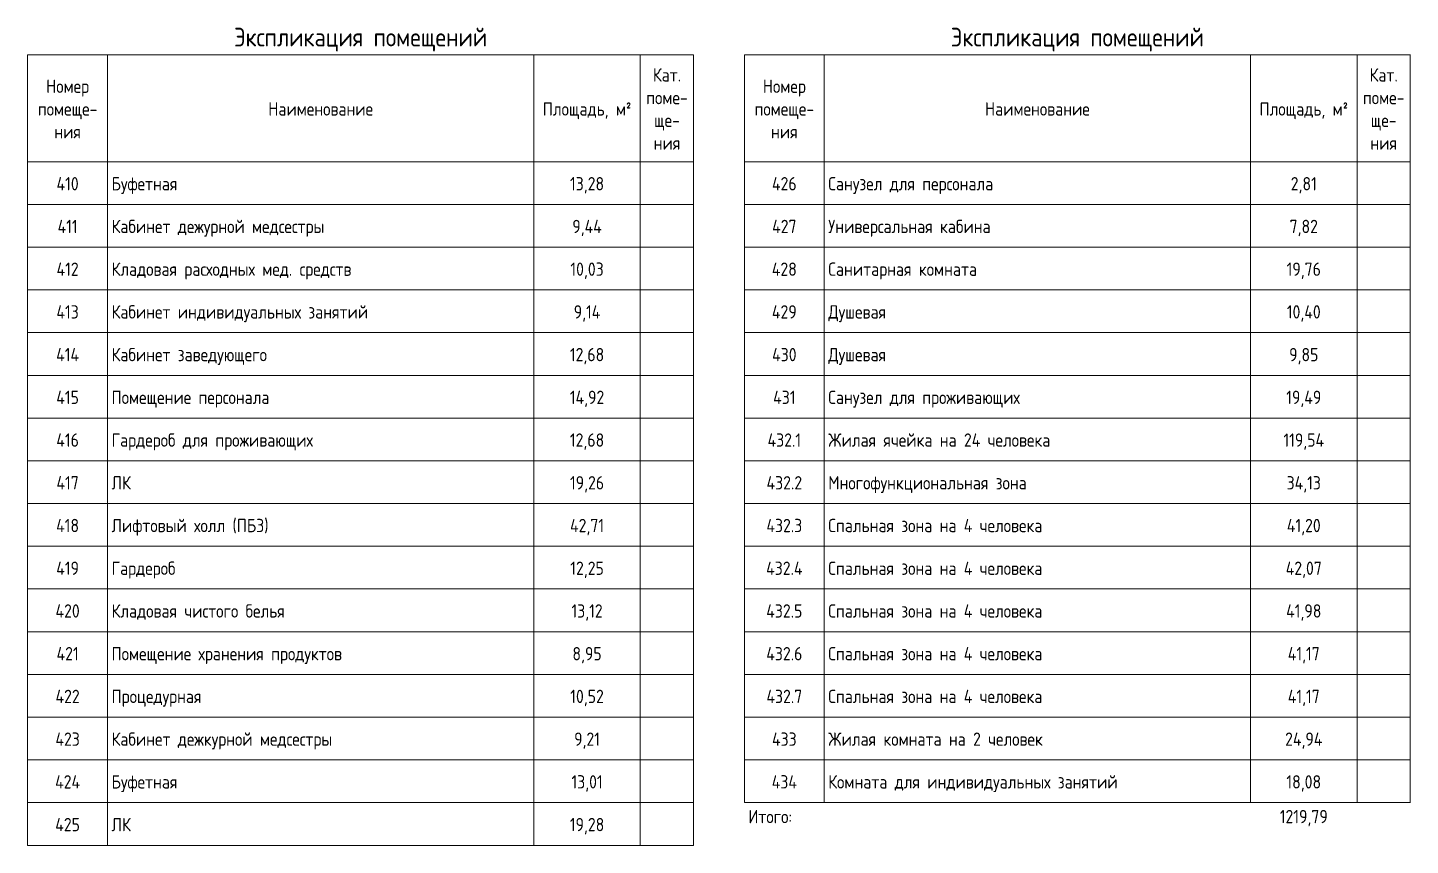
# Model space of a CAD drawing. Header units: millimetres. Extents: x -515342 to 330399, y -224905 to 507333.
# Drawn here: x -157648 to -131694, y 383802 to 399148 of the extents above; entities that cross this region are included whole.
import ezdxf

# ---------------------------------------------------------------- set-up
doc = ezdxf.new("R2010")
doc.units = ezdxf.units.MM
doc.layers.add('Графика', color=7, linetype='Continuous', lineweight=0)
doc.layers.add('Линии', color=7, linetype='Continuous', lineweight=0)
doc.styles.add('GOST Common_5', font='', dxfattribs={"width": 0.9, "height": 3.5})
doc.styles.add('GOST Common_8', font='', dxfattribs={"width": 0.9, "height": 3.5})
doc.styles.get('GOST Common_5').set_extended_font_data('GOST Common')
doc.styles.get('GOST Common_8').set_extended_font_data('GOST Common')

msp = doc.modelspace()

# ---------------------------------------------------------------- linework, layer by layer
at = {"layer": 'Линии'}
for p, q in [((-157647.5521, 398635.6867), (-157647.5521, 396631.085)), ((-157647.5521, 398635.6867), (-145147.1485, 398635.6867)), ((-156147.5521, 398635.6867), (-156147.5521, 396631.085)), ((-148147.5521, 398635.6867), (-148147.5521, 396631.085)), ((-146147.5521, 398635.6867), (-146147.5521, 396631.085)), ((-145147.5521, 398635.6867), (-145147.5521, 396631.085)), ((-144194.6485, 398635.6867), (-144194.6485, 396631.085)), ((-144194.6485, 398635.6867), (-131694.2449, 398635.6867)), ((-142694.6485, 398635.6867), (-142694.6485, 396631.085)), ((-134694.6485, 398635.6867), (-134694.6485, 396631.085)), ((-132694.6485, 398635.6867), (-132694.6485, 396631.085)), ((-131694.6485, 398635.6867), (-131694.6485, 396631.085)), ((-156147.5521, 396631.085), (-157647.5521, 396631.085)), ((-157647.5521, 396631.085), (-157647.5521, 395829.2443)), ((-148147.5521, 396631.085), (-156147.5521, 396631.085)), ((-156147.5521, 396631.085), (-156147.5521, 395829.2443)), ((-146147.5521, 396631.085), (-148147.5521, 396631.085)), ((-148147.5521, 396631.085), (-148147.5521, 395829.2443)), ((-145147.5521, 396631.085), (-146147.5521, 396631.085)), ((-146147.5521, 396631.085), (-146147.5521, 395829.2443)), ((-145147.5521, 396631.085), (-145147.5521, 395829.2443)), ((-142694.6485, 396631.085), (-144194.6485, 396631.085)), ((-144194.6485, 396631.085), (-144194.6485, 395829.2443)), ((-134694.6485, 396631.085), (-142694.6485, 396631.085)), ((-142694.6485, 396631.085), (-142694.6485, 395829.2443)), ((-132694.6485, 396631.085), (-134694.6485, 396631.085)), ((-134694.6485, 396631.085), (-134694.6485, 395829.2443)), ((-131694.6485, 396631.085), (-132694.6485, 396631.085)), ((-132694.6485, 396631.085), (-132694.6485, 395829.2443)), ((-131694.6485, 396631.085), (-131694.6485, 395829.2443)), ((-156147.5521, 395829.2443), (-157647.5521, 395829.2443)), ((-157647.5521, 395829.2443), (-157647.5521, 395027.4037)), ((-148147.5521, 395829.2443), (-156147.5521, 395829.2443)), ((-156147.5521, 395829.2443), (-156147.5521, 395027.4037)), ((-146147.5521, 395829.2443), (-148147.5521, 395829.2443)), ((-148147.5521, 395829.2443), (-148147.5521, 395027.4037)), ((-145147.5521, 395829.2443), (-146147.5521, 395829.2443)), ((-146147.5521, 395829.2443), (-146147.5521, 395027.4037)), ((-145147.5521, 395829.2443), (-145147.5521, 395027.4037)), ((-142694.6485, 395829.2443), (-144194.6485, 395829.2443)), ((-144194.6485, 395829.2443), (-144194.6485, 395027.4037)), ((-134694.6485, 395829.2443), (-142694.6485, 395829.2443)), ((-142694.6485, 395829.2443), (-142694.6485, 395027.4037)), ((-132694.6485, 395829.2443), (-134694.6485, 395829.2443)), ((-134694.6485, 395829.2443), (-134694.6485, 395027.4037)), ((-131694.6485, 395829.2443), (-132694.6485, 395829.2443)), ((-132694.6485, 395829.2443), (-132694.6485, 395027.4037)), ((-131694.6485, 395829.2443), (-131694.6485, 395027.4037)), ((-156147.5521, 395027.4037), (-157647.5521, 395027.4037)), ((-157647.5521, 395027.4037), (-157647.5521, 394225.563)), ((-148147.5521, 395027.4037), (-156147.5521, 395027.4037)), ((-156147.5521, 395027.4037), (-156147.5521, 394225.563)), ((-146147.5521, 395027.4037), (-148147.5521, 395027.4037)), ((-148147.5521, 395027.4037), (-148147.5521, 394225.563)), ((-145147.5521, 395027.4037), (-146147.5521, 395027.4037)), ((-146147.5521, 395027.4037), (-146147.5521, 394225.563)), ((-145147.5521, 395027.4037), (-145147.5521, 394225.563)), ((-142694.6485, 395027.4037), (-144194.6485, 395027.4037)), ((-144194.6485, 395027.4037), (-144194.6485, 394225.563)), ((-134694.6485, 395027.4037), (-142694.6485, 395027.4037)), ((-142694.6485, 395027.4037), (-142694.6485, 394225.563)), ((-132694.6485, 395027.4037), (-134694.6485, 395027.4037)), ((-134694.6485, 395027.4037), (-134694.6485, 394225.563)), ((-131694.6485, 395027.4037), (-132694.6485, 395027.4037)), ((-132694.6485, 395027.4037), (-132694.6485, 394225.563)), ((-131694.6485, 395027.4037), (-131694.6485, 394225.563)), ((-156147.5521, 394225.563), (-157647.5521, 394225.563)), ((-157647.5521, 394225.563), (-157647.5521, 393423.7223)), ((-148147.5521, 394225.563), (-156147.5521, 394225.563)), ((-156147.5521, 394225.563), (-156147.5521, 393423.7223)), ((-146147.5521, 394225.563), (-148147.5521, 394225.563)), ((-148147.5521, 394225.563), (-148147.5521, 393423.7223)), ((-145147.5521, 394225.563), (-146147.5521, 394225.563)), ((-146147.5521, 394225.563), (-146147.5521, 393423.7223)), ((-145147.5521, 394225.563), (-145147.5521, 393423.7223)), ((-142694.6485, 394225.563), (-144194.6485, 394225.563)), ((-144194.6485, 394225.563), (-144194.6485, 393423.7223)), ((-134694.6485, 394225.563), (-142694.6485, 394225.563)), ((-142694.6485, 394225.563), (-142694.6485, 393423.7223)), ((-132694.6485, 394225.563), (-134694.6485, 394225.563)), ((-134694.6485, 394225.563), (-134694.6485, 393423.7223)), ((-131694.6485, 394225.563), (-132694.6485, 394225.563)), ((-132694.6485, 394225.563), (-132694.6485, 393423.7223)), ((-131694.6485, 394225.563), (-131694.6485, 393423.7223)), ((-156147.5521, 393423.7223), (-157647.5521, 393423.7223)), ((-157647.5521, 393423.7223), (-157647.5521, 392621.8816)), ((-148147.5521, 393423.7223), (-156147.5521, 393423.7223)), ((-156147.5521, 393423.7223), (-156147.5521, 392621.8816)), ((-146147.5521, 393423.7223), (-148147.5521, 393423.7223)), ((-148147.5521, 393423.7223), (-148147.5521, 392621.8816)), ((-145147.5521, 393423.7223), (-146147.5521, 393423.7223)), ((-146147.5521, 393423.7223), (-146147.5521, 392621.8816)), ((-145147.5521, 393423.7223), (-145147.5521, 392621.8816)), ((-142694.6485, 393423.7223), (-144194.6485, 393423.7223)), ((-144194.6485, 393423.7223), (-144194.6485, 392621.8816)), ((-134694.6485, 393423.7223), (-142694.6485, 393423.7223)), ((-142694.6485, 393423.7223), (-142694.6485, 392621.8816)), ((-132694.6485, 393423.7223), (-134694.6485, 393423.7223)), ((-134694.6485, 393423.7223), (-134694.6485, 392621.8816)), ((-131694.6485, 393423.7223), (-132694.6485, 393423.7223)), ((-132694.6485, 393423.7223), (-132694.6485, 392621.8816)), ((-131694.6485, 393423.7223), (-131694.6485, 392621.8816)), ((-156147.5521, 392621.8816), (-157647.5521, 392621.8816)), ((-157647.5521, 392621.8816), (-157647.5521, 391820.041)), ((-148147.5521, 392621.8816), (-156147.5521, 392621.8816)), ((-156147.5521, 392621.8816), (-156147.5521, 391820.041)), ((-146147.5521, 392621.8816), (-148147.5521, 392621.8816)), ((-148147.5521, 392621.8816), (-148147.5521, 391820.041)), ((-145147.5521, 392621.8816), (-146147.5521, 392621.8816)), ((-146147.5521, 392621.8816), (-146147.5521, 391820.041)), ((-145147.5521, 392621.8816), (-145147.5521, 391820.041)), ((-142694.6485, 392621.8816), (-144194.6485, 392621.8816)), ((-144194.6485, 392621.8816), (-144194.6485, 391820.041)), ((-134694.6485, 392621.8816), (-142694.6485, 392621.8816)), ((-142694.6485, 392621.8816), (-142694.6485, 391820.041)), ((-132694.6485, 392621.8816), (-134694.6485, 392621.8816)), ((-134694.6485, 392621.8816), (-134694.6485, 391820.041)), ((-131694.6485, 392621.8816), (-132694.6485, 392621.8816)), ((-132694.6485, 392621.8816), (-132694.6485, 391820.041)), ((-131694.6485, 392621.8816), (-131694.6485, 391820.041)), ((-156147.5521, 391820.041), (-157647.5521, 391820.041)), ((-157647.5521, 391820.041), (-157647.5521, 391018.2003)), ((-148147.5521, 391820.041), (-156147.5521, 391820.041)), ((-156147.5521, 391820.041), (-156147.5521, 391018.2003)), ((-146147.5521, 391820.041), (-148147.5521, 391820.041)), ((-148147.5521, 391820.041), (-148147.5521, 391018.2003)), ((-145147.5521, 391820.041), (-146147.5521, 391820.041)), ((-146147.5521, 391820.041), (-146147.5521, 391018.2003)), ((-145147.5521, 391820.041), (-145147.5521, 391018.2003)), ((-142694.6485, 391820.041), (-144194.6485, 391820.041)), ((-144194.6485, 391820.041), (-144194.6485, 391018.2003)), ((-134694.6485, 391820.041), (-142694.6485, 391820.041)), ((-142694.6485, 391820.041), (-142694.6485, 391018.2003)), ((-132694.6485, 391820.041), (-134694.6485, 391820.041)), ((-134694.6485, 391820.041), (-134694.6485, 391018.2003)), ((-131694.6485, 391820.041), (-132694.6485, 391820.041)), ((-132694.6485, 391820.041), (-132694.6485, 391018.2003)), ((-131694.6485, 391820.041), (-131694.6485, 391018.2003)), ((-156147.5521, 391018.2003), (-157647.5521, 391018.2003)), ((-157647.5521, 391018.2003), (-157647.5521, 390216.3596)), ((-148147.5521, 391018.2003), (-156147.5521, 391018.2003)), ((-156147.5521, 391018.2003), (-156147.5521, 390216.3596)), ((-146147.5521, 391018.2003), (-148147.5521, 391018.2003)), ((-148147.5521, 391018.2003), (-148147.5521, 390216.3596)), ((-145147.5521, 391018.2003), (-146147.5521, 391018.2003)), ((-146147.5521, 391018.2003), (-146147.5521, 390216.3596)), ((-145147.5521, 391018.2003), (-145147.5521, 390216.3596)), ((-142694.6485, 391018.2003), (-144194.6485, 391018.2003)), ((-144194.6485, 391018.2003), (-144194.6485, 390216.3596)), ((-134694.6485, 391018.2003), (-142694.6485, 391018.2003)), ((-142694.6485, 391018.2003), (-142694.6485, 390216.3596)), ((-132694.6485, 391018.2003), (-134694.6485, 391018.2003)), ((-134694.6485, 391018.2003), (-134694.6485, 390216.3596)), ((-131694.6485, 391018.2003), (-132694.6485, 391018.2003)), ((-132694.6485, 391018.2003), (-132694.6485, 390216.3596)), ((-131694.6485, 391018.2003), (-131694.6485, 390216.3596)), ((-156147.5521, 390216.3596), (-157647.5521, 390216.3596)), ((-157647.5521, 390216.3596), (-157647.5521, 389414.5189)), ((-148147.5521, 390216.3596), (-156147.5521, 390216.3596)), ((-156147.5521, 390216.3596), (-156147.5521, 389414.5189)), ((-146147.5521, 390216.3596), (-148147.5521, 390216.3596)), ((-148147.5521, 390216.3596), (-148147.5521, 389414.5189)), ((-145147.5521, 390216.3596), (-146147.5521, 390216.3596)), ((-146147.5521, 390216.3596), (-146147.5521, 389414.5189)), ((-145147.5521, 390216.3596), (-145147.5521, 389414.5189)), ((-142694.6485, 390216.3596), (-144194.6485, 390216.3596)), ((-144194.6485, 390216.3596), (-144194.6485, 389414.5189)), ((-134694.6485, 390216.3596), (-142694.6485, 390216.3596)), ((-142694.6485, 390216.3596), (-142694.6485, 389414.5189)), ((-132694.6485, 390216.3596), (-134694.6485, 390216.3596)), ((-134694.6485, 390216.3596), (-134694.6485, 389414.5189)), ((-131694.6485, 390216.3596), (-132694.6485, 390216.3596)), ((-132694.6485, 390216.3596), (-132694.6485, 389414.5189)), ((-131694.6485, 390216.3596), (-131694.6485, 389414.5189)), ((-156147.5521, 389414.5189), (-157647.5521, 389414.5189)), ((-157647.5521, 389414.5189), (-157647.5521, 388612.6783)), ((-148147.5521, 389414.5189), (-156147.5521, 389414.5189)), ((-156147.5521, 389414.5189), (-156147.5521, 388612.6783)), ((-146147.5521, 389414.5189), (-148147.5521, 389414.5189)), ((-148147.5521, 389414.5189), (-148147.5521, 388612.6783)), ((-145147.5521, 389414.5189), (-146147.5521, 389414.5189)), ((-146147.5521, 389414.5189), (-146147.5521, 388612.6783)), ((-145147.5521, 389414.5189), (-145147.5521, 388612.6783)), ((-142694.6485, 389414.5189), (-144194.6485, 389414.5189)), ((-144194.6485, 389414.5189), (-144194.6485, 388612.6783)), ((-134694.6485, 389414.5189), (-142694.6485, 389414.5189)), ((-142694.6485, 389414.5189), (-142694.6485, 388612.6783)), ((-132694.6485, 389414.5189), (-134694.6485, 389414.5189)), ((-134694.6485, 389414.5189), (-134694.6485, 388612.6783)), ((-131694.6485, 389414.5189), (-132694.6485, 389414.5189)), ((-132694.6485, 389414.5189), (-132694.6485, 388612.6783)), ((-131694.6485, 389414.5189), (-131694.6485, 388612.6783)), ((-156147.5521, 388612.6783), (-157647.5521, 388612.6783)), ((-157647.5521, 388612.6783), (-157647.5521, 387810.8376)), ((-148147.5521, 388612.6783), (-156147.5521, 388612.6783)), ((-156147.5521, 388612.6783), (-156147.5521, 387810.8376)), ((-146147.5521, 388612.6783), (-148147.5521, 388612.6783)), ((-148147.5521, 388612.6783), (-148147.5521, 387810.8376)), ((-145147.5521, 388612.6783), (-146147.5521, 388612.6783)), ((-146147.5521, 388612.6783), (-146147.5521, 387810.8376)), ((-145147.5521, 388612.6783), (-145147.5521, 387810.8376)), ((-142694.6485, 388612.6783), (-144194.6485, 388612.6783)), ((-144194.6485, 388612.6783), (-144194.6485, 387810.8376)), ((-134694.6485, 388612.6783), (-142694.6485, 388612.6783)), ((-142694.6485, 388612.6783), (-142694.6485, 387810.8376)), ((-132694.6485, 388612.6783), (-134694.6485, 388612.6783)), ((-134694.6485, 388612.6783), (-134694.6485, 387810.8376)), ((-131694.6485, 388612.6783), (-132694.6485, 388612.6783)), ((-132694.6485, 388612.6783), (-132694.6485, 387810.8376)), ((-131694.6485, 388612.6783), (-131694.6485, 387810.8376)), ((-156147.5521, 387810.8376), (-157647.5521, 387810.8376)), ((-157647.5521, 387810.8376), (-157647.5521, 387008.9969)), ((-148147.5521, 387810.8376), (-156147.5521, 387810.8376)), ((-156147.5521, 387810.8376), (-156147.5521, 387008.9969)), ((-146147.5521, 387810.8376), (-148147.5521, 387810.8376)), ((-148147.5521, 387810.8376), (-148147.5521, 387008.9969)), ((-145147.5521, 387810.8376), (-146147.5521, 387810.8376)), ((-146147.5521, 387810.8376), (-146147.5521, 387008.9969)), ((-145147.5521, 387810.8376), (-145147.5521, 387008.9969)), ((-142694.6485, 387810.8376), (-144194.6485, 387810.8376)), ((-144194.6485, 387810.8376), (-144194.6485, 387008.9969)), ((-134694.6485, 387810.8376), (-142694.6485, 387810.8376)), ((-142694.6485, 387810.8376), (-142694.6485, 387008.9969)), ((-132694.6485, 387810.8376), (-134694.6485, 387810.8376)), ((-134694.6485, 387810.8376), (-134694.6485, 387008.9969)), ((-131694.6485, 387810.8376), (-132694.6485, 387810.8376)), ((-132694.6485, 387810.8376), (-132694.6485, 387008.9969)), ((-131694.6485, 387810.8376), (-131694.6485, 387008.9969)), ((-156147.5521, 387008.9969), (-157647.5521, 387008.9969)), ((-157647.5521, 387008.9969), (-157647.5521, 386207.1562)), ((-148147.5521, 387008.9969), (-156147.5521, 387008.9969)), ((-156147.5521, 387008.9969), (-156147.5521, 386207.1562)), ((-146147.5521, 387008.9969), (-148147.5521, 387008.9969)), ((-148147.5521, 387008.9969), (-148147.5521, 386207.1562)), ((-145147.5521, 387008.9969), (-146147.5521, 387008.9969)), ((-146147.5521, 387008.9969), (-146147.5521, 386207.1562)), ((-145147.5521, 387008.9969), (-145147.5521, 386207.1562)), ((-142694.6485, 387008.9969), (-144194.6485, 387008.9969)), ((-144194.6485, 387008.9969), (-144194.6485, 386207.1562)), ((-134694.6485, 387008.9969), (-142694.6485, 387008.9969)), ((-142694.6485, 387008.9969), (-142694.6485, 386207.1562)), ((-132694.6485, 387008.9969), (-134694.6485, 387008.9969)), ((-134694.6485, 387008.9969), (-134694.6485, 386207.1562)), ((-131694.6485, 387008.9969), (-132694.6485, 387008.9969)), ((-132694.6485, 387008.9969), (-132694.6485, 386207.1562)), ((-131694.6485, 387008.9969), (-131694.6485, 386207.1562)), ((-156147.5521, 386207.1562), (-157647.5521, 386207.1562)), ((-157647.5521, 386207.1562), (-157647.5521, 385405.3156)), ((-148147.5521, 386207.1562), (-156147.5521, 386207.1562)), ((-156147.5521, 386207.1562), (-156147.5521, 385405.3156)), ((-146147.5521, 386207.1562), (-148147.5521, 386207.1562)), ((-148147.5521, 386207.1562), (-148147.5521, 385405.3156)), ((-145147.5521, 386207.1562), (-146147.5521, 386207.1562)), ((-146147.5521, 386207.1562), (-146147.5521, 385405.3156)), ((-145147.5521, 386207.1562), (-145147.5521, 385405.3156)), ((-142694.6485, 386207.1562), (-144194.6485, 386207.1562)), ((-144194.6485, 386207.1562), (-144194.6485, 385405.3156)), ((-134694.6485, 386207.1562), (-142694.6485, 386207.1562)), ((-142694.6485, 386207.1562), (-142694.6485, 385405.3156)), ((-132694.6485, 386207.1562), (-134694.6485, 386207.1562)), ((-134694.6485, 386207.1562), (-134694.6485, 385405.3156)), ((-131694.6485, 386207.1562), (-132694.6485, 386207.1562)), ((-132694.6485, 386207.1562), (-132694.6485, 385405.3156)), ((-131694.6485, 386207.1562), (-131694.6485, 385405.3156)), ((-156147.5521, 385405.3156), (-157647.5521, 385405.3156)), ((-157647.5521, 385405.3156), (-157647.5521, 384603.4749)), ((-148147.5521, 385405.3156), (-156147.5521, 385405.3156)), ((-156147.5521, 385405.3156), (-156147.5521, 384603.4749)), ((-146147.5521, 385405.3156), (-148147.5521, 385405.3156)), ((-148147.5521, 385405.3156), (-148147.5521, 384603.4749)), ((-145147.5521, 385405.3156), (-146147.5521, 385405.3156)), ((-146147.5521, 385405.3156), (-146147.5521, 384603.4749)), ((-145147.5521, 385405.3156), (-145147.5521, 384603.4749)), ((-142694.6485, 385405.3156), (-144194.6485, 385405.3156)), ((-144194.6485, 385405.3156), (-144194.6485, 384603.4749)), ((-134694.6485, 385405.3156), (-142694.6485, 385405.3156)), ((-142694.6485, 385405.3156), (-142694.6485, 384603.4749)), ((-132694.6485, 385405.3156), (-134694.6485, 385405.3156)), ((-134694.6485, 385405.3156), (-134694.6485, 384603.4749)), ((-131694.6485, 385405.3156), (-132694.6485, 385405.3156)), ((-132694.6485, 385405.3156), (-132694.6485, 384603.4749)), ((-131694.6485, 385405.3156), (-131694.6485, 384603.4749)), ((-156147.5521, 384603.4749), (-157647.5521, 384603.4749)), ((-157647.5521, 384603.4749), (-157647.5521, 383801.6342)), ((-148147.5521, 384603.4749), (-156147.5521, 384603.4749)), ((-156147.5521, 384603.4749), (-156147.5521, 383801.6342)), ((-146147.5521, 384603.4749), (-148147.5521, 384603.4749)), ((-148147.5521, 384603.4749), (-148147.5521, 383801.6342)), ((-145147.5521, 384603.4749), (-146147.5521, 384603.4749)), ((-146147.5521, 384603.4749), (-146147.5521, 383801.6342)), ((-145147.5521, 384603.4749), (-145147.5521, 383801.6342)), ((-142694.6485, 384603.4749), (-144194.6485, 384603.4749)), ((-134694.6485, 384603.4749), (-142694.6485, 384603.4749)), ((-132694.6485, 384603.4749), (-134694.6485, 384603.4749)), ((-131694.6485, 384603.4749), (-132694.6485, 384603.4749)), ((-131694.2449, 384603.4749), (-131694.6485, 384603.4749)), ((-156147.5521, 383801.6342), (-157647.5521, 383801.6342)), ((-148147.5521, 383801.6342), (-156147.5521, 383801.6342)), ((-146147.5521, 383801.6342), (-148147.5521, 383801.6342)), ((-145147.5521, 383801.6342), (-146147.5521, 383801.6342))]:
    msp.add_line(p, q, dxfattribs=at)

# ---------------------------------------------------------------- texts
at = {"layer": 'Графика', "line_spacing_factor": 1.022761}
for s, insert, char_height, width, attachment_point, style in [('Экспликация помещений', (-151397.3503, 399145.5766), 350, 5600.436028, 2, 'GOST Common_8'), ('Экспликация помещений', (-137944.4467, 399145.5766), 350, 5600.436028, 2, 'GOST Common_8'), ('Кат.\\Pпоме-\\Pще-\\Pния', (-145647.5521, 398386.2433), 250, 962.446919, 2, 'GOST Common_5'), ('Кат.\\Pпоме-\\Pще-\\Pния', (-132194.6485, 398386.2433), 250, 962.446919, 2, 'GOST Common_5'), ('Номер\\Pпомеще-\\Pния', (-156897.5521, 398173.1681), 250, 1418.025241, 2, 'GOST Common_5'), ('Номер\\Pпомеще-\\Pния', (-143444.6485, 398173.1681), 250, 1418.025241, 2, 'GOST Common_5'), ('Наименование', (-152147.5521, 397747.0177), 250, 2353.318486, 2, 'GOST Common_5'), ('Площадь, м\\fGOST Common|b0|i0|c238|p34|;\\W.9;²', (-147147.5521, 397747.0177), 250, 2009.371938, 2, 'GOST Common_5'), ('Наименование', (-138694.6485, 397747.0177), 250, 2353.318486, 2, 'GOST Common_5'), ('Площадь, м\\fGOST Common|b0|i0|c238|p34|;\\W.9;²', (-133694.6485, 397747.0177), 250, 2009.371938, 2, 'GOST Common_5'), ('410', (-156897.5521, 396343.7965), 250, 537.039347, 2, 'GOST Common_5'), ('Буфетная', (-156072.5521, 396343.7965), 250, 1659.39124, 1, 'GOST Common_5'), ('13,28', (-147147.5521, 396343.7965), 250, 790.473645, 2, 'GOST Common_5'), ('426', (-143444.6485, 396343.7965), 250, 588.329621, 2, 'GOST Common_5'), ('Санузел для персонала', (-142619.6485, 396343.7965), 250, 3786.429102, 1, 'GOST Common_5'), ('2,81', (-133694.6485, 396343.7965), 250, 603.414996, 2, 'GOST Common_5'), ('411', (-156897.5521, 395541.9559), 250, 485.749072, 2, 'GOST Common_5'), ('Кабинет дежурной медсестры', (-156072.5521, 395541.9559), 250, 4899.72977, 1, 'GOST Common_5'), ('9,44', (-147147.5521, 395541.9559), 250, 709.012621, 2, 'GOST Common_5'), ('427', (-143444.6485, 395541.9559), 250, 588.329621, 2, 'GOST Common_5'), ('Универсальная кабина', (-142619.6485, 395541.9559), 250, 3759.275427, 1, 'GOST Common_5'), ('7,82', (-133694.6485, 395541.9559), 250, 654.705271, 2, 'GOST Common_5'), ('412', (-156897.5521, 394740.1152), 250, 537.039347, 2, 'GOST Common_5'), ('Кладовая расходных мед. средств', (-156072.5521, 394740.1152), 250, 5557.452116, 1, 'GOST Common_5'), ('10,03', (-147147.5521, 394740.1152), 250, 790.473645, 2, 'GOST Common_5'), ('428', (-143444.6485, 394740.1152), 250, 588.329621, 2, 'GOST Common_5'), ('Санитарная комната', (-142619.6485, 394740.1152), 250, 3545.063103, 1, 'GOST Common_5'), ('19,76', (-133694.6485, 394740.1152), 250, 790.473645, 2, 'GOST Common_5'), ('413', (-156897.5521, 393938.2745), 250, 537.039347, 2, 'GOST Common_5'), ('Кабинет индивидуальных занятий', (-156072.5521, 393938.2745), 250, 5657.01559, 1, 'GOST Common_5'), ('9,14', (-147147.5521, 393938.2745), 250, 630.568671, 2, 'GOST Common_5'), ('429', (-143444.6485, 393938.2745), 250, 588.329621, 2, 'GOST Common_5'), ('Душевая', (-142619.6485, 393938.2745), 250, 1445.178916, 1, 'GOST Common_5'), ('10,40', (-133694.6485, 393938.2745), 250, 817.62732, 2, 'GOST Common_5'), ('414', (-156897.5521, 393136.4338), 250, 564.193022, 2, 'GOST Common_5'), ('Кабинет заведующего', (-156072.5521, 393136.4338), 250, 3707.985152, 1, 'GOST Common_5'), ('12,68', (-147147.5521, 393136.4338), 250, 790.473645, 2, 'GOST Common_5'), ('430', (-143444.6485, 393136.4338), 250, 588.329621, 2, 'GOST Common_5'), ('Душевая', (-142619.6485, 393136.4338), 250, 1445.178916, 1, 'GOST Common_5'), ('9,85', (-133694.6485, 393136.4338), 250, 654.705271, 2, 'GOST Common_5'), ('415', (-156897.5521, 392334.5932), 250, 537.039347, 2, 'GOST Common_5'), ('Помещение персонала', (-156072.5521, 392334.5932), 250, 3626.524128, 1, 'GOST Common_5'), ('14,92', (-147147.5521, 392334.5932), 250, 817.62732, 2, 'GOST Common_5'), ('431', (-143444.6485, 392334.5932), 250, 537.039347, 2, 'GOST Common_5'), ('Санузел для проживающих', (-142619.6485, 392334.5932), 250, 4335.536748, 1, 'GOST Common_5'), ('19,49', (-133694.6485, 392334.5932), 250, 817.62732, 2, 'GOST Common_5'), ('416', (-156897.5521, 391532.7525), 250, 537.039347, 2, 'GOST Common_5'), ('Гардероб для проживающих', (-156072.5521, 391532.7525), 250, 4534.663697, 1, 'GOST Common_5'), ('12,68', (-147147.5521, 391532.7525), 250, 790.473645, 2, 'GOST Common_5'), ('432.1', (-143444.6485, 391532.7525), 250, 805.55902, 2, 'GOST Common_5'), ('Жилая ячейка на 24 человека', (-142619.6485, 391532.7525), 250, 4893.69562, 1, 'GOST Common_5'), ('119,54', (-133694.6485, 391532.7525), 250, 953.395694, 2, 'GOST Common_5'), ('417', (-156897.5521, 390730.9118), 250, 537.039347, 2, 'GOST Common_5'), ('ЛК', (-156072.5521, 390730.9118), 250, 428.424647, 1, 'GOST Common_5'), ('19,26', (-147147.5521, 390730.9118), 250, 790.473645, 2, 'GOST Common_5'), ('432.2', (-143444.6485, 390730.9118), 250, 856.849295, 2, 'GOST Common_5'), ('Многофункциональная зона', (-142619.6485, 390730.9118), 250, 4601.039347, 1, 'GOST Common_5'), ('34,13', (-133694.6485, 390730.9118), 250, 817.62732, 2, 'GOST Common_5'), ('418', (-156897.5521, 389929.0711), 250, 537.039347, 2, 'GOST Common_5'), ('Лифтовый холл (ПБЗ)', (-156072.5521, 389929.0711), 250, 3442.482554, 1, 'GOST Common_5'), ('42,71', (-147147.5521, 389929.0711), 250, 817.62732, 2, 'GOST Common_5'), ('432.3', (-143444.6485, 389929.0711), 250, 856.849295, 2, 'GOST Common_5'), ('Спальная зона на 4 человека', (-142619.6485, 389929.0711), 250, 4827.31997, 1, 'GOST Common_5'), ('41,20', (-133694.6485, 389929.0711), 250, 817.62732, 2, 'GOST Common_5'), ('419', (-156897.5521, 389127.2305), 250, 537.039347, 2, 'GOST Common_5'), ('Гардероб', (-156072.5521, 389127.2305), 250, 1523.622866, 1, 'GOST Common_5'), ('12,25', (-147147.5521, 389127.2305), 250, 790.473645, 2, 'GOST Common_5'), ('432.4', (-143444.6485, 389127.2305), 250, 884.00297, 2, 'GOST Common_5'), ('Спальная зона на 4 человека', (-142619.6485, 389127.2305), 250, 4827.31997, 1, 'GOST Common_5'), ('42,07', (-133694.6485, 389127.2305), 250, 868.917595, 2, 'GOST Common_5'), ('420', (-156897.5521, 388325.3898), 250, 588.329621, 2, 'GOST Common_5'), ('Кладовая чистого белья', (-156072.5521, 388325.3898), 250, 4039.8634, 1, 'GOST Common_5'), ('13,12', (-147147.5521, 388325.3898), 250, 739.18337, 2, 'GOST Common_5'), ('432.5', (-143444.6485, 388325.3898), 250, 856.849295, 2, 'GOST Common_5'), ('Спальная зона на 4 человека', (-142619.6485, 388325.3898), 250, 4827.31997, 1, 'GOST Common_5'), ('41,98', (-133694.6485, 388325.3898), 250, 817.62732, 2, 'GOST Common_5'), ('421', (-156897.5521, 387523.5491), 250, 537.039347, 2, 'GOST Common_5'), ('Помещение хранения продуктов', (-156072.5521, 387523.5491), 250, 5267.812918, 1, 'GOST Common_5'), ('8,95', (-147147.5521, 387523.5491), 250, 654.705271, 2, 'GOST Common_5'), ('432.6', (-143444.6485, 387523.5491), 250, 856.849295, 2, 'GOST Common_5'), ('Спальная зона на 4 человека', (-142619.6485, 387523.5491), 250, 4827.31997, 1, 'GOST Common_5'), ('41,17', (-133694.6485, 387523.5491), 250, 766.337045, 2, 'GOST Common_5'), ('422', (-156897.5521, 386721.7084), 250, 588.329621, 2, 'GOST Common_5'), ('Процедурная', (-156072.5521, 386721.7084), 250, 2139.106162, 1, 'GOST Common_5'), ('10,52', (-147147.5521, 386721.7084), 250, 790.473645, 2, 'GOST Common_5'), ('432.7', (-143444.6485, 386721.7084), 250, 856.849295, 2, 'GOST Common_5'), ('Спальная зона на 4 человека', (-142619.6485, 386721.7084), 250, 4827.31997, 1, 'GOST Common_5'), ('41,17', (-133694.6485, 386721.7084), 250, 766.337045, 2, 'GOST Common_5'), ('423', (-156897.5521, 385919.8678), 250, 588.329621, 2, 'GOST Common_5'), ('Кабинет дежкурной медсестры', (-156072.5521, 385919.8678), 250, 5086.788419, 1, 'GOST Common_5'), ('9,21', (-147147.5521, 385919.8678), 250, 603.414996, 2, 'GOST Common_5'), ('433', (-143444.6485, 385919.8678), 250, 588.329621, 2, 'GOST Common_5'), ('Жилая комната на 2 человек', (-142619.6485, 385919.8678), 250, 4760.944321, 1, 'GOST Common_5'), ('24,94', (-133694.6485, 385919.8678), 250, 896.071269, 2, 'GOST Common_5'), ('424', (-156897.5521, 385118.0271), 250, 615.483296, 2, 'GOST Common_5'), ('Буфетная', (-156072.5521, 385118.0271), 250, 1659.39124, 1, 'GOST Common_5'), ('13,01', (-147147.5521, 385118.0271), 250, 739.18337, 2, 'GOST Common_5'), ('434', (-143444.6485, 385118.0271), 250, 615.483296, 2, 'GOST Common_5'), ('Комната для индивидуальных занятий', (-142619.6485, 385118.0271), 250, 6366.028211, 1, 'GOST Common_5'), ('18,08', (-133694.6485, 385118.0271), 250, 790.473645, 2, 'GOST Common_5'), ('Итого:', (-144119.6485, 384466.5315), 250, 1098.215293, 1, 'GOST Common_5'), ('1219,79', (-133694.6485, 384466.5315), 250, 1113.300668, 2, 'GOST Common_5'), ('425', (-156897.5521, 384316.1864), 250, 588.329621, 2, 'GOST Common_5'), ('ЛК', (-156072.5521, 384316.1864), 250, 428.424647, 1, 'GOST Common_5'), ('19,28', (-147147.5521, 384316.1864), 250, 790.473645, 2, 'GOST Common_5')]:
    msp.add_mtext(s, dxfattribs=dict(at, insert=insert, char_height=char_height, width=width, attachment_point=attachment_point, style=style))

doc.saveas('drawing.dxf')
